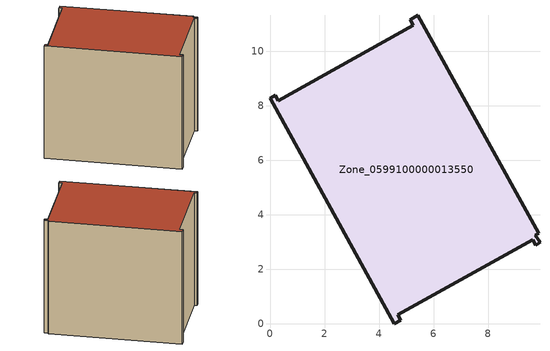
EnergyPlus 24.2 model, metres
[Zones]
Zone_0599100000013550
 floor ground (C_G): 9.73,3.25 9.9,2.98 9.74,2.88 9.63,3.08 4.69,0.33 4.8,0.13 4.56,0 0,8.28 0.19,8.38 0.31,8.18 5.25,10.95 5.14,11.15 5.42,11.31 9.85,3.32 z0
 wall outside (C_F): 4.56,0 4.8,0.13 4.69,0.33 9.63,3.08 9.74,2.88 9.9,2.98 9.73,3.25 9.85,3.32 5.42,11.31 5.14,11.15 5.25,10.95 0.31,8.18 0.19,8.38 0,8.28 4.56,0 z0:8.39
 roof outside (C_R): 9.9,2.98 9.73,3.25 9.85,3.32 5.42,11.31 5.14,11.15 5.25,10.95 0.31,8.18 0.19,8.38 0,8.28 4.56,0 4.8,0.13 4.69,0.33 9.63,3.08 9.74,2.88 z8.39
[BUILDING]
Pand.0599100000013550: North Axis=0; Terrain=City; Loads Convergence Tolerance Value=0.04; Temperature Convergence Tolerance Value=0.4; Solar Distribution=FullExterior; Maximum Number of Warmup Days=25; Minimum Number of Warmup Days=1
[Site:Location]
Rotterdam.The.Hague.AP_ZH_NLD Design_Conditions: Latitude=51.96; Longitude=4.45; Time Zone=1; Elevation=-4.5
[SITE:GROUNDTEMPERATURE:BUILDINGSURFACE]
18, 18, 18, 18, 18, 18, 18, 18, 18, 18, 18, 18
[MATERIAL] Thermal Absorptance=0.9; Solar Absorptance=0.7; Visible Absorptance=0.7
Name | Roughness | Thickness | Conductivity | Density | Specific Heat
G.TI.1965-1974 | MediumSmooth | 0.15 | 0.882353 | 540 | 1210
F.TI.1965-1974 | Rough | 0.3 | 0.697674 | 1920 | 840
R.TI.1965-1974 | MediumRough | 0.2 | 0.232558 | 1500 | 1000
[CONSTRUCTION]
C_G: G.TI.1965-1974
C_F: F.TI.1965-1974
C_R: R.TI.1965-1974
[ZONE]
Zone_0599100000013550: Type=1; Multiplier=1; Ceiling Height=Autocalculate; Volume=Autocalculate; Floor Area=autocalculate; Part of Total Floor Area=Yes
[ZONEINFILTRATION:DESIGNFLOWRATE]
Infil_Zone_0599100000013550: Zone or ZoneList or Space or SpaceList=Zone_0599100000013550; Schedule=AlwaysOn; Design Flow Rate Calculation Method=Flow/Area; Flow Rate per Floor Area=0.003; Constant Term Coefficient=1; Temperature Term Coefficient=0; Velocity Term Coefficient=0; Velocity Squared Term Coefficient=0
[HVACTEMPLATE:ZONE:IDEALLOADSAIRSYSTEM]
Zone_0599100000013550: Maximum Heating Supply Air Temperature=50; Minimum Cooling Supply Air Temperature=13; Maximum Heating Supply Air Humidity Ratio=0.0156; Minimum Cooling Supply Air Humidity Ratio=0.0077; Heating Limit=NoLimit; Cooling Limit=NoLimit; Dehumidification Control Type=ConstantSensibleHeatRatio; Cooling Sensible Heat Ratio=0.7; Dehumidification Setpoint=60; Humidification Control Type=None; Humidification Setpoint=30; Outdoor Air Method=None; Outdoor Air Flow Rate per Person=0.00944; Outdoor Air Flow Rate per Zone Floor Area=0; Outdoor Air Flow Rate per Zone=0; Demand Controlled Ventilation Type=None; Outdoor Air Economizer Type=NoEconomizer; Heat Recovery Type=None; Sensible Heat Recovery Effectiveness=0.7; Latent Heat Recovery Effectiveness=0.65
[ZONECONTROL:THERMOSTAT]
ThermostatControl_Zone_0599100000013550: Zone or ZoneList=Zone_0599100000013550; Control Type Schedule=DualSetpointControlType; Control 1=Thermostat_Zone_0599100000013550; Temperature Difference Between Cutout And Setpoint=0
[THERMOSTATSETPOINT:DUALSETPOINT]
Thermostat_Zone_0599100000013550: Heating Setpoint Temperature Schedule=HeatingSetpoint_Zone_0599100000013550; Cooling Setpoint Temperature Schedule=CoolingSetpoint_Zone_0599100000013550
[SCHEDULE:COMPACT]
HeatingSetpoint_Zone_0599100000013550: Through: 12/31, For: AllDays, Until: 24:00, 21
CoolingSetpoint_Zone_0599100000013550: Through: 12/31, For: AllDays, Until: 24:00, 24
DualSetpointControlType: Through: 12/31, For: AllDays, Until: 24:00, 4
AlwaysOn: Through: 12/31, For: AllDays, Until: 24:00, 1
